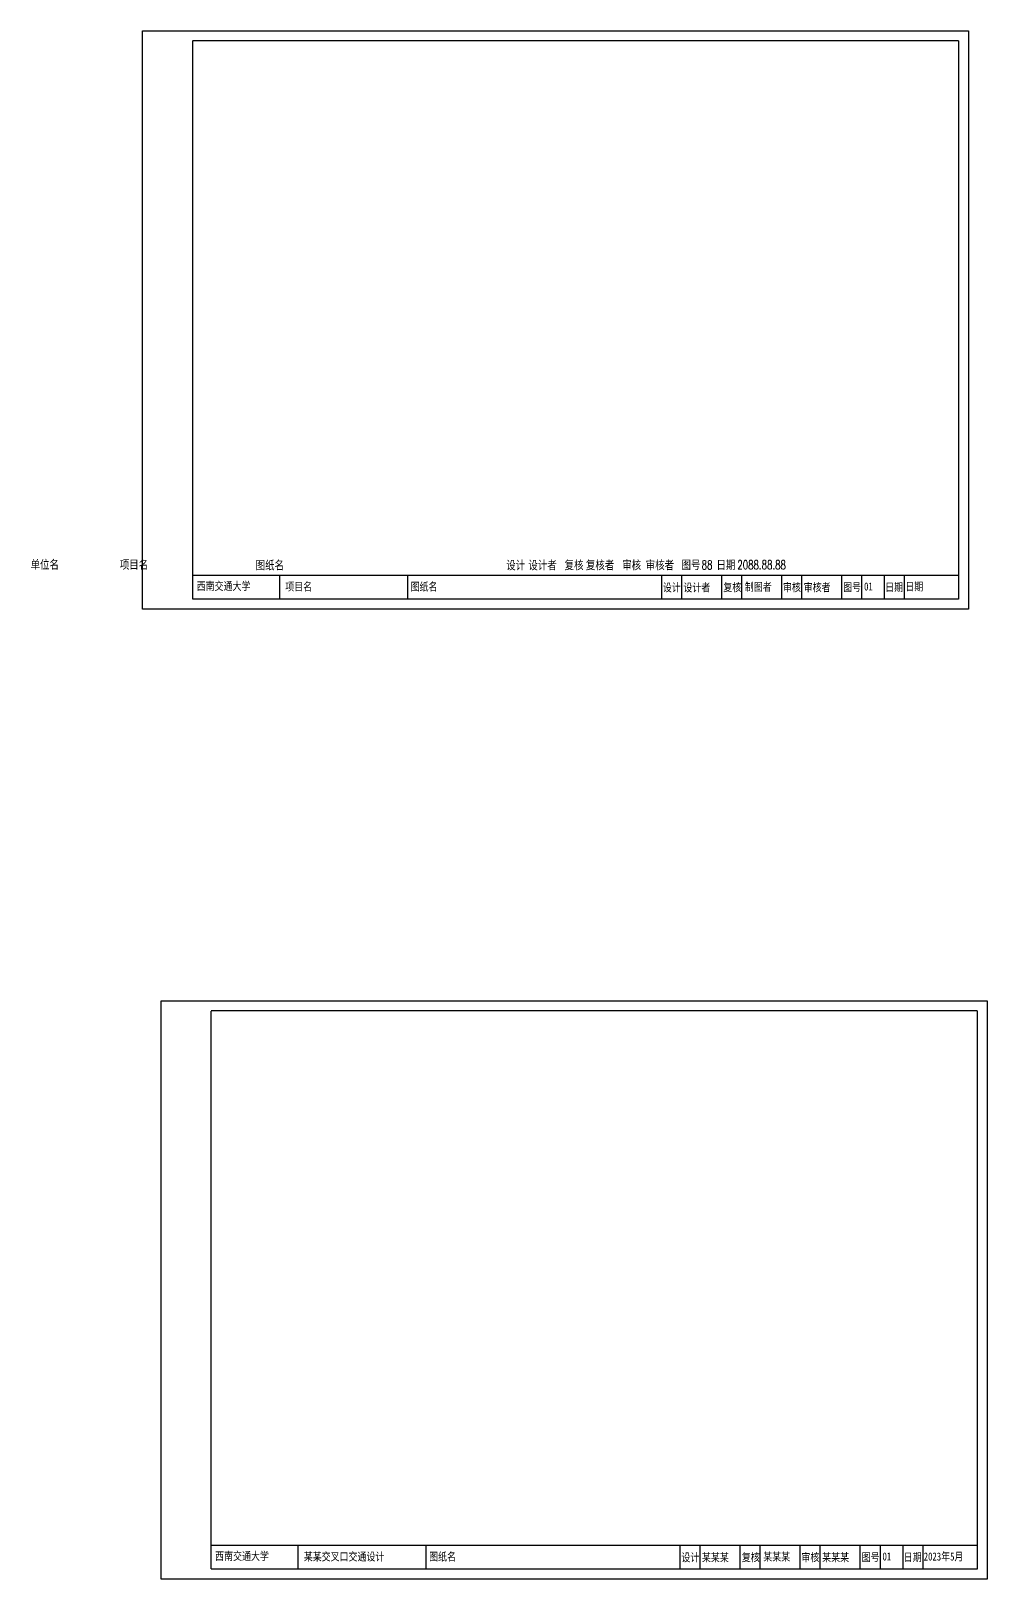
# Model space of a CAD drawing. Header units: millimetres. Extents: x 4234 to 6805, y -11209 to -9701.
# Drawn here: x 4470 to 4948, y -11169 to -10395 of the extents above; entities that cross this region are included whole.
import ezdxf
from ezdxf.enums import TextEntityAlignment as Align

# ---------------------------------------------------------------- set-up
doc = ezdxf.new("R2010")
doc.units = ezdxf.units.MM
doc.layers.add('@-图框', color=7, linetype='CONTINUOUS')
doc.styles.add('gpsxw', font='txt.shx', dxfattribs={"width": 0.7, "bigfont": 'hztxt.shx'})
doc.styles.add('szsjbg', font='txt.shx', dxfattribs={"width": 0.7, "bigfont": 'hztxt.shx'})
doc.styles.add('黑体', font='', dxfattribs={"width": 0.8})
doc.styles.get('黑体').set_extended_font_data('SimHei')

# ---------------------------------------------------------------- blocks, each defined once
blk = doc.blocks.new('A$C5F2A30DC')
at = {"layer": '@-图框', "color": 7}
for p, q in [((408, 284), (25, 284)), ((408, 284), (408, 5)), ((68.64, 4.92), (68.64, 16.92)), ((132.55, 5), (132.55, 17)), ((259.57, 4.9), (259.57, 16.9)), ((269.57, 4.9), (269.57, 16.9)), ((289.57, 4.9), (289.57, 16.9)), ((299.57, 4.9), (299.57, 16.9)), ((319.57, 4.9), (319.57, 16.9)), ((329.57, 4.9), (329.57, 16.9)), ((349.57, 4.9), (349.57, 16.9)), ((359.66, 5), (359.66, 17)), ((371, 5), (371, 17)), ((381, 5), (381, 17)), ((408, 5), (25, 5))]:
    blk.add_line(p, q, dxfattribs=at)
at = {"layer": '@-图框', "color": 7, "linetype": 'ByBlock'}
blk.add_line((25, 17), (408, 17), dxfattribs=at)
at = {"layer": '@-图框'}
blk.add_lwpolyline([(0, 289), (413, 289), (413, 0), (0, 0)], close=True, dxfattribs=at)
at = {"layer": '@-图框', "color": 7}
blk.add_lwpolyline([(25, 5, 0.7, 0.7, 0), (25, 284, 0.7, 0.7, 0)], format="xyseb", dxfattribs=at)
at = {"layer": '@-图框', "color": 7, "style": '黑体', "width": 0.8}
for s, p in [('设计', (264.63, 10.88)), ('复核', (294.86, 11)), ('审核', (324.66, 11.01)), ('图号', (354.78, 10.96)), ('日期', (375.79, 11.01))]:
    blk.add_text(s, height=4, dxfattribs=at).set_placement(p, align=Align.MIDDLE)
at = {"layer": '@-图框', "color": 7, "style": '黑体', "width": 0.8, "flags": 8}
for tag, p in [('西南交通大学', (27.04, 9.47)), ('项目名', (71.35, 9.2)), ('图纸名', (134.03, 9.15)), ('设计者', (270.42, 8.73)), ('制图者', (301.14, 9.09)), ('审核者', (330.56, 8.87)), ('01', (360.74, 9.28)), ('日期', (381.35, 9.26))]:
    blk.add_attdef(tag, p, '', height=4, dxfattribs=at)

msp = doc.modelspace()

# ---------------------------------------------------------------- linework, layer by layer
at = {"layer": '@-图框', "color": 7}
for p, q in [((4933.82, -10400.39), (4550.82, -10400.39)), ((4933.82, -10400.39), (4933.82, -10679.39)), ((4594.46, -10679.47), (4594.46, -10667.47)), ((4658.37, -10679.39), (4658.37, -10667.39)), ((4785.39, -10679.49), (4785.39, -10667.49)), ((4795.39, -10679.49), (4795.39, -10667.49)), ((4815.39, -10679.49), (4815.39, -10667.49)), ((4825.39, -10679.49), (4825.39, -10667.49)), ((4845.39, -10679.49), (4845.39, -10667.49)), ((4855.39, -10679.49), (4855.39, -10667.49)), ((4875.39, -10679.49), (4875.39, -10667.49)), ((4885.47, -10679.39), (4885.47, -10667.39)), ((4896.82, -10679.39), (4896.82, -10667.39)), ((4906.82, -10679.39), (4906.82, -10667.39)), ((4933.82, -10679.39), (4550.82, -10679.39))]:
    msp.add_line(p, q, dxfattribs=at)
at = {"layer": '@-图框', "color": 7, "linetype": 'ByBlock'}
msp.add_line((4550.82, -10667.39), (4933.82, -10667.39), dxfattribs=at)
at = {"layer": '@-图框'}
msp.add_lwpolyline([(4525.82, -10395.39), (4938.82, -10395.39), (4938.82, -10684.39), (4525.82, -10684.39)], close=True, dxfattribs=at)
at = {"layer": '@-图框', "color": 7}
msp.add_lwpolyline([(4550.82, -10679.39, 0.7, 0.7, 0), (4550.82, -10400.39, 0.7, 0.7, 0)], format="xyseb", dxfattribs=at)

# ---------------------------------------------------------------- block references
at = {"layer": '@-图框'}
msp.add_blockref('A$C5F2A30DC', (4535.05, -11169.31), dxfattribs=at).add_auto_attribs({'设计者': '某某某', '图纸名': '图纸名', '项目名': '某某交叉口交通设计', '审核者': '某某某', '制图者': '某某某', '01': '01', '日期': '2023年5月', '西南交通大学': '西南交通大学'})

# ---------------------------------------------------------------- texts
at = {"layer": '@-图框', "style": 'szsjbg', "width": 0.7}
for s, p in [('设计', (4712.36, -10662.35)), ('复核', (4741.57, -10662.23)), ('审核', (4770.37, -10662.21)), ('图号', (4800.01, -10662.26)), ('日期', (4817.5, -10662.21))]:
    msp.add_text(s, height=5, dxfattribs=at).set_placement(p, align=Align.MIDDLE)
at = {"layer": '@-图框', "color": 7, "style": '黑体', "width": 0.8}
for s, p in [('设计', (4790.45, -10673.51)), ('复核', (4820.68, -10673.39)), ('审核', (4850.48, -10673.38)), ('图号', (4880.6, -10673.43)), ('日期', (4901.61, -10673.38))]:
    msp.add_text(s, height=4, dxfattribs=at).set_placement(p, align=Align.MIDDLE)
at = {"layer": '@-图框', "width": 0.7, "flags": 8}
for tag, p, s, height, style in [('单位名', (4469.82, -10664.79), '西南交通大学', 5, 'szsjbg'), ('项目名', (4514.44, -10664.79), '某某道路交通工程设计', 5, 'szsjbg'), ('图纸名', (4582.35, -10665.11), '图纸名', 5, 'szsjbg'), ('设计者', (4718.72, -10665.09), '某某某', 5, 'szsjbg'), ('复核者', (4747.5, -10665.02), '某某', 5, 'szsjbg'), ('审核者', (4777.38, -10665.01), '某某', 5, 'szsjbg'), ('88', (4805.35, -10664.56), '01', 4.5, 'gpsxw'), ('2088.88.88', (4823.19, -10664.53), '2016.04.05', 4.5, 'gpsxw')]:
    msp.add_attdef(tag, p, s, height=height, dxfattribs=dict(at, style=style))
at = {"layer": '@-图框', "color": 7, "style": '黑体', "width": 0.8, "flags": 8}
for tag, p, s in [('西南交通大学', (4552.86, -10674.91), '西南交通大学'), ('项目名', (4597.17, -10675.19), '某某交叉口交通设计'), ('图纸名', (4659.85, -10675.23), '图纸名'), ('设计者', (4796.24, -10675.65), '某某某'), ('制图者', (4826.95, -10675.3), '某某某'), ('审核者', (4856.38, -10675.52), '某某某'), ('01', (4886.56, -10675.11), '01'), ('日期', (4907.17, -10675.13), '2023年5月')]:
    msp.add_attdef(tag, p, s, height=4, dxfattribs=at)

doc.saveas('drawing.dxf')
